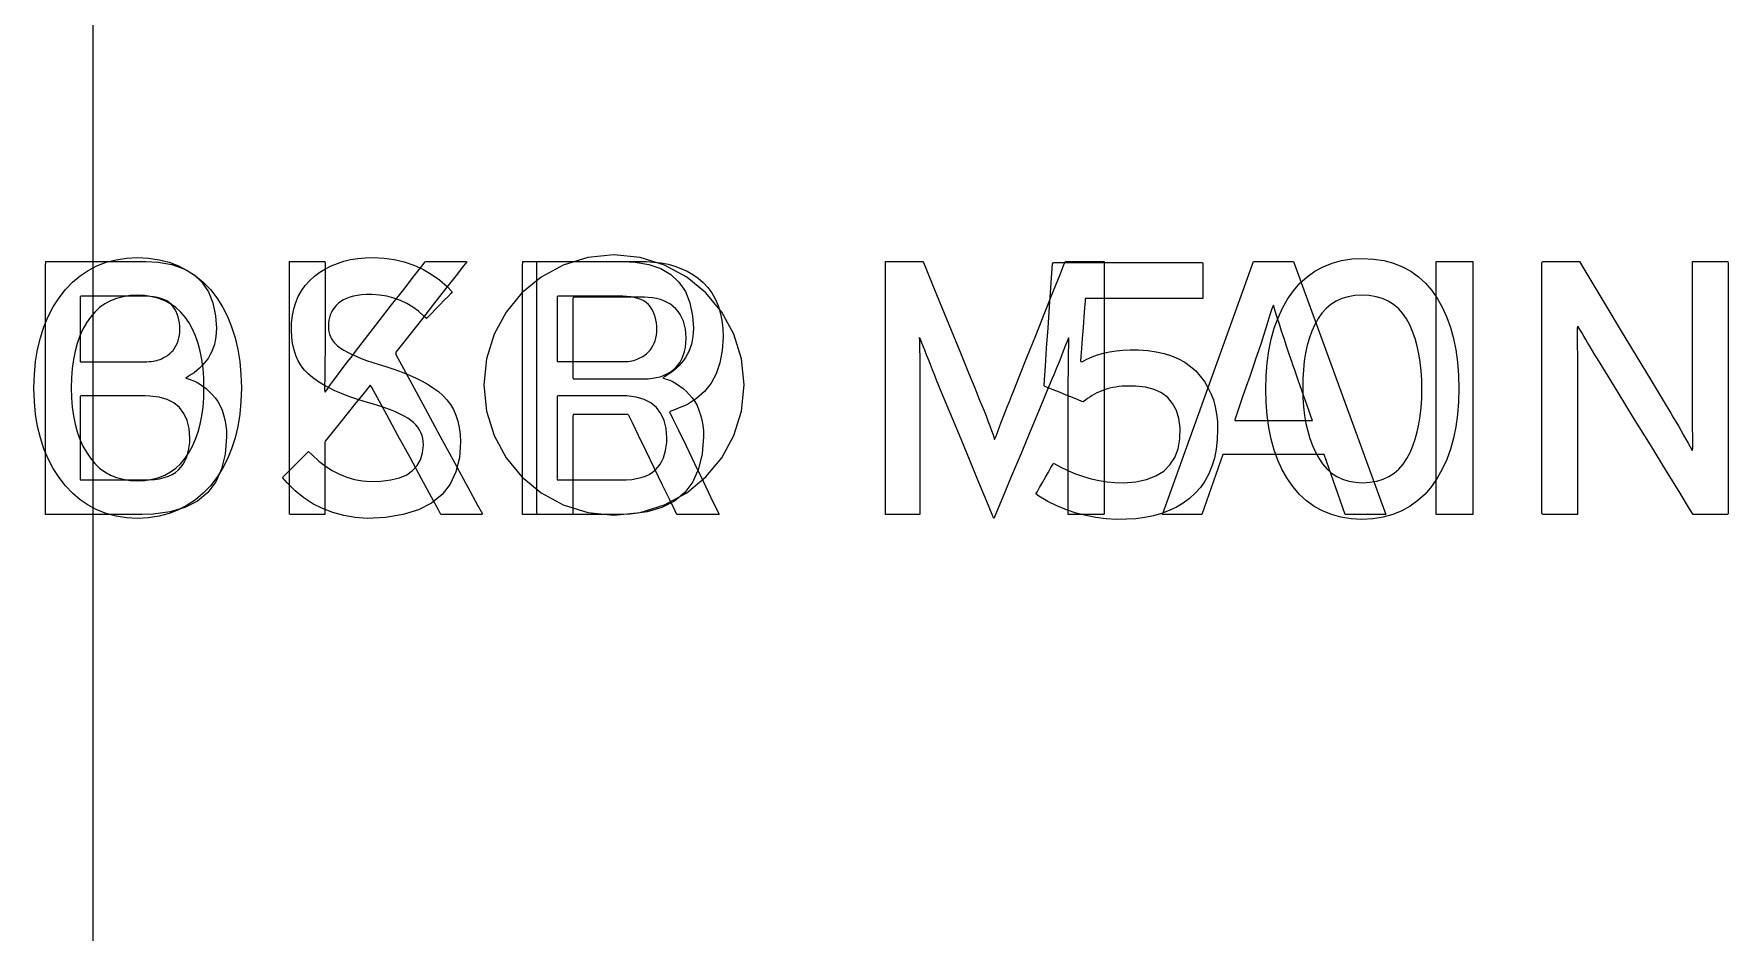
# Model space of a CAD drawing. Extents: x 1 to 47.7, y 0.2 to 35.
# Drawn here: x 22.904 to 23.555, y 9.692 to 10.037 of the extents above; entities that cross this region are included whole.
import ezdxf

# ---------------------------------------------------------------- set-up
doc = ezdxf.new("R2010")
doc.units = 0
doc.header["$MEASUREMENT"] = 0
for name, color, linetype in [('4_1__5U__UP_TO_TWO_IO_BOAR', 7, 'CONTINUOUS'), ('4_2__5U__FRONT_PANEL_W_24_', 7, 'CONTINUOUS'), ('5_1___24__TARGET_LEDS___12', 7, 'CONTINUOUS')]:
    doc.layers.add(name, color=color, linetype=linetype)

msp = doc.modelspace()

# ---------------------------------------------------------------- linework, layer by layer
at = {"layer": '4_1__5U__UP_TO_TWO_IO_BOAR'}
msp.add_lwpolyline([(22.92684, 11.36878), (22.92684, 8.65629)], dxfattribs=at)
for points in [[(23.12712, 9.85205), (23.1372, 9.85307), (23.14659, 9.85599), (23.15509, 9.8606), (23.16249, 9.86671), (23.1686, 9.87411), (23.17321, 9.88261), (23.17613, 9.89199), (23.17714, 9.90207), (23.17613, 9.91214), (23.17321, 9.92153), (23.1686, 9.93002), (23.16249, 9.93742), (23.15509, 9.94353), (23.14659, 9.94813), (23.1372, 9.95105), (23.12712, 9.95206), (23.11705, 9.95105), (23.10767, 9.94813), (23.09918, 9.94353), (23.09178, 9.93742), (23.08568, 9.93002), (23.08108, 9.92153), (23.07817, 9.91214), (23.07716, 9.90207), (23.07817, 9.89199), (23.08108, 9.88261), (23.08568, 9.87411), (23.09178, 9.86671), (23.09918, 9.8606), (23.10767, 9.85599), (23.11705, 9.85307)], [(23.35914, 9.88496), (23.35898, 9.88106), (23.35856, 9.8774), (23.35788, 9.87398), (23.35694, 9.8708), (23.35573, 9.86785), (23.35427, 9.86514), (23.35254, 9.86267), (23.35055, 9.86043), (23.34831, 9.85844), (23.34588, 9.85667), (23.34328, 9.85512), (23.34051, 9.85379), (23.33756, 9.85268), (23.33445, 9.85178), (23.33117, 9.85111), (23.32772, 9.85066), (23.32409, 9.85043), (23.32022, 9.85042), (23.31624, 9.85066), (23.31233, 9.85114), (23.30849, 9.85187), (23.30473, 9.85286), (23.30103, 9.85409), (23.2974, 9.85557), (23.29384, 9.8573), (23.29036, 9.85928), (23.28932, 9.8602), (23.28986, 9.86114), (23.29072, 9.86266), (23.29179, 9.86455), (23.29295, 9.86659), (23.29408, 9.86858), (23.29505, 9.87029), (23.29575, 9.87151), (23.29604, 9.87204), (23.29865, 9.87062), (23.3016, 9.86919), (23.30457, 9.86795), (23.30755, 9.86691), (23.31056, 9.86605), (23.31358, 9.86537), (23.31662, 9.86489), (23.31968, 9.8646), (23.32298, 9.86451), (23.32769, 9.86488), (23.33184, 9.86574), (23.3354, 9.86711), (23.3384, 9.86897), (23.34081, 9.87134), (23.34266, 9.8742), (23.34393, 9.87756), (23.34463, 9.88142), (23.34472, 9.88557), (23.34424, 9.88916), (23.34328, 9.89229), (23.34184, 9.89498), (23.33993, 9.89721), (23.33755, 9.89899), (23.33469, 9.90032), (23.33135, 9.9012), (23.32754, 9.90162), (23.32496, 9.90166), (23.32367, 9.90162), (23.32241, 9.90154), (23.32119, 9.90142), (23.32001, 9.90127), (23.31886, 9.90107), (23.31775, 9.90084), (23.31668, 9.90056), (23.31565, 9.90025), (23.31467, 9.89986), (23.3137, 9.89944), (23.31275, 9.89898), (23.31182, 9.89849), (23.31091, 9.89796), (23.31002, 9.89741), (23.30915, 9.89682), (23.3083, 9.8962), (23.30746, 9.89555), (23.30692, 9.89577), (23.30548, 9.89636), (23.30339, 9.8972), (23.30094, 9.8982), (23.29838, 9.89924), (23.29599, 9.90022), (23.29403, 9.90101), (23.29276, 9.90153), (23.29243, 9.90176), (23.2926, 9.90417), (23.29294, 9.90925), (23.29341, 9.91616), (23.29395, 9.92405), (23.29449, 9.93208), (23.29499, 9.93941), (23.29538, 9.94519), (23.29561, 9.94859), (23.29608, 9.94914), (23.29983, 9.94914), (23.30661, 9.94914), (23.31538, 9.94914), (23.32512, 9.94914), (23.33481, 9.94914), (23.34341, 9.94914), (23.3499, 9.94914), (23.35326, 9.94914), (23.3535, 9.94891), (23.3535, 9.94783), (23.3535, 9.94608), (23.3535, 9.94391), (23.3535, 9.94156), (23.3535, 9.93928), (23.3535, 9.93732), (23.3535, 9.93591), (23.3535, 9.93531), (23.3522, 9.9353), (23.34812, 9.9353), (23.34203, 9.9353), (23.33473, 9.9353), (23.32703, 9.9353), (23.31974, 9.9353), (23.31364, 9.9353), (23.30956, 9.9353), (23.30826, 9.93529), (23.30818, 9.93422), (23.30799, 9.93171), (23.30773, 9.9282), (23.30743, 9.92413), (23.30711, 9.91994), (23.30682, 9.91607), (23.30659, 9.91295), (23.30645, 9.91102), (23.30701, 9.91098), (23.30889, 9.91199), (23.31088, 9.91288), (23.313, 9.91364), (23.31525, 9.91428), (23.31762, 9.9148), (23.32011, 9.91519), (23.32273, 9.91546), (23.32547, 9.91561), (23.32877, 9.91558), (23.33226, 9.91532), (23.33553, 9.91485), (23.33859, 9.91415), (23.34144, 9.91324), (23.34408, 9.91212), (23.3465, 9.91078), (23.34871, 9.90922), (23.35071, 9.90745), (23.35248, 9.90548), (23.35404, 9.90338), (23.3554, 9.90115), (23.35654, 9.89879), (23.35748, 9.89629), (23.35821, 9.89366), (23.35873, 9.89089), (23.35904, 9.88799)], [(23.45185, 9.90072), (23.45172, 9.89557), (23.45133, 9.89066), (23.45068, 9.88599), (23.44977, 9.88156), (23.4486, 9.87737), (23.44717, 9.87341), (23.44548, 9.8697), (23.44353, 9.86622), (23.44131, 9.86299), (23.43884, 9.86011), (23.43612, 9.8576), (23.43315, 9.85547), (23.42993, 9.85371), (23.42647, 9.85232), (23.42276, 9.8513), (23.4188, 9.85066), (23.4146, 9.8504), (23.41044, 9.85066), (23.40652, 9.8513), (23.40284, 9.8523), (23.39941, 9.85368), (23.39623, 9.85542), (23.39329, 9.85753), (23.39059, 9.86002), (23.38813, 9.86287), (23.38592, 9.86605), (23.38398, 9.86948), (23.38229, 9.87315), (23.38086, 9.87707), (23.37968, 9.88125), (23.37877, 9.88567), (23.37812, 9.89035), (23.37773, 9.89527), (23.3776, 9.90044), (23.37774, 9.90561), (23.37813, 9.91053), (23.37879, 9.91521), (23.37971, 9.91965), (23.3809, 9.92385), (23.38235, 9.92781), (23.38407, 9.93153), (23.38604, 9.93501), (23.38828, 9.93825), (23.39076, 9.94114), (23.39348, 9.94364), (23.39645, 9.94577), (23.39965, 9.94752), (23.40309, 9.94888), (23.40677, 9.94987), (23.41069, 9.95047), (23.41486, 9.9507), (23.41906, 9.95045), (23.42301, 9.94983), (23.42672, 9.94884), (23.43017, 9.94749), (23.43337, 9.94576), (23.43631, 9.94366), (23.43901, 9.94119), (23.44146, 9.93835), (23.44364, 9.93517), (23.44557, 9.93173), (23.44724, 9.92804), (23.44865, 9.92411), (23.4498, 9.91992), (23.4507, 9.9155), (23.45134, 9.91082), (23.45172, 9.90589)], [(23.43762, 9.90044), (23.43755, 9.90406), (23.43733, 9.90753), (23.43697, 9.91084), (23.43646, 9.914), (23.4358, 9.91701), (23.435, 9.91987), (23.43405, 9.92257), (23.43296, 9.92512), (23.4317, 9.92749), (23.43024, 9.9296), (23.42858, 9.93143), (23.42673, 9.93298), (23.42469, 9.93426), (23.42246, 9.93526), (23.42003, 9.93598), (23.41741, 9.93642), (23.4146, 9.93659), (23.41183, 9.93643), (23.40925, 9.93599), (23.40686, 9.93527), (23.40466, 9.93429), (23.40264, 9.93303), (23.40082, 9.9315), (23.39919, 9.92969), (23.39775, 9.92761), (23.39648, 9.92528), (23.39536, 9.92279), (23.3944, 9.92012), (23.39359, 9.9173), (23.39293, 9.91431), (23.39243, 9.91115), (23.39208, 9.90784), (23.39188, 9.90436), (23.39183, 9.90072), (23.39191, 9.89712), (23.39214, 9.89367), (23.39252, 9.89039), (23.39306, 9.88726), (23.39375, 9.88428), (23.39459, 9.88146), (23.39558, 9.8788), (23.39673, 9.87629), (23.39802, 9.8739), (23.39947, 9.87172), (23.40111, 9.86983), (23.40294, 9.86823), (23.40495, 9.86691), (23.40715, 9.86588), (23.40953, 9.86513), (23.4121, 9.86467), (23.41486, 9.8645), (23.41767, 9.86467), (23.42028, 9.86512), (23.4227, 9.86586), (23.42492, 9.86688), (23.42695, 9.86818), (23.42878, 9.86976), (23.43041, 9.87163), (23.43184, 9.87378), (23.43307, 9.87614), (23.43414, 9.87862), (23.43507, 9.88125), (23.43585, 9.88405), (23.43649, 9.88701), (23.43698, 9.89013), (23.43734, 9.89341), (23.43755, 9.89685)]]:
    msp.add_lwpolyline(points, close=True, dxfattribs=at)
at = {"layer": '4_2__5U__FRONT_PANEL_W_24_'}
for points in [[(22.97829, 9.88209), (22.97776, 9.87553), (22.97638, 9.86979), (22.97414, 9.86485), (22.97105, 9.86074), (22.96709, 9.85743), (22.96228, 9.85494), (22.95661, 9.85327), (22.95008, 9.85241), (22.94579, 9.85228), (22.94324, 9.85228), (22.93867, 9.85228), (22.93278, 9.85228), (22.92629, 9.85228), (22.91993, 9.85228), (22.9144, 9.85228), (22.91042, 9.85228), (22.90871, 9.85228), (22.90869, 9.85521), (22.90869, 9.8644), (22.90869, 9.87804), (22.90869, 9.89426), (22.90869, 9.91121), (22.90869, 9.92702), (22.90869, 9.93984), (22.90869, 9.94778), (22.90886, 9.94946), (22.91122, 9.94946), (22.91575, 9.94946), (22.92173, 9.94946), (22.92841, 9.94946), (22.93505, 9.94946), (22.9409, 9.94946), (22.94523, 9.94946), (22.9473, 9.94946), (22.95196, 9.94923), (22.95722, 9.94833), (22.96178, 9.94674), (22.96565, 9.94447), (22.9688, 9.94152), (22.97126, 9.93789), (22.97301, 9.93358), (22.97406, 9.92858), (22.97439, 9.92385), (22.97432, 9.9222), (22.97417, 9.92061), (22.97392, 9.9191), (22.97358, 9.91765), (22.97315, 9.91627), (22.97262, 9.91495), (22.97201, 9.91371), (22.9713, 9.91253), (22.97053, 9.91142), (22.96969, 9.91038), (22.9688, 9.90939), (22.96786, 9.90846), (22.96685, 9.90759), (22.96579, 9.90677), (22.96467, 9.90602), (22.96349, 9.90532), (22.96255, 9.90471), (22.96393, 9.90432), (22.96528, 9.90382), (22.9666, 9.90321), (22.96789, 9.90248), (22.96916, 9.90163), (22.97039, 9.90067), (22.9716, 9.89959), (22.97278, 9.89839), (22.9739, 9.89709), (22.9749, 9.89565), (22.97577, 9.8941), (22.97651, 9.89241), (22.97713, 9.8906), (22.97761, 9.88866), (22.97796, 9.8866), (22.97819, 9.88441)], [(23.06064, 9.85228), (23.05965, 9.8541), (23.05701, 9.85895), (23.05322, 9.86593), (23.04876, 9.87413), (23.04412, 9.88266), (23.03981, 9.89061), (23.03629, 9.89707), (23.03408, 9.90115), (23.03351, 9.90203), (23.03253, 9.90082), (23.03059, 9.89839), (23.02798, 9.89515), (23.02504, 9.89149), (23.02207, 9.8878), (23.0194, 9.88447), (23.01734, 9.88191), (23.01621, 9.8805), (23.01609, 9.88), (23.01609, 9.87794), (23.01609, 9.87446), (23.01609, 9.87007), (23.01609, 9.86528), (23.01609, 9.8606), (23.01609, 9.85654), (23.01609, 9.8536), (23.01609, 9.8523), (23.01572, 9.85228), (23.01449, 9.85228), (23.01264, 9.85228), (23.01042, 9.85228), (23.00808, 9.85228), (23.00586, 9.85228), (23.00401, 9.85228), (23.00279, 9.85228), (23.00241, 9.85236), (23.00241, 9.85686), (23.00241, 9.86702), (23.00241, 9.88109), (23.00241, 9.89729), (23.00241, 9.91387), (23.00241, 9.92907), (23.00241, 9.94112), (23.00241, 9.94826), (23.00251, 9.94946), (23.0034, 9.94946), (23.00501, 9.94946), (23.0071, 9.94946), (23.00943, 9.94946), (23.01173, 9.94946), (23.01377, 9.94946), (23.01529, 9.94946), (23.01606, 9.94946), (23.0161, 9.94883), (23.0161, 9.9461), (23.0161, 9.94178), (23.0161, 9.93646), (23.0161, 9.93076), (23.0161, 9.92527), (23.0161, 9.9206), (23.0161, 9.91735), (23.0161, 9.91614), (23.0161, 9.91408), (23.01609, 9.91204), (23.01607, 9.91002), (23.01604, 9.90803), (23.01601, 9.90605), (23.01597, 9.9041), (23.01593, 9.90216), (23.01587, 9.90025), (23.01612, 9.8993), (23.01716, 9.90075), (23.01826, 9.90227), (23.01941, 9.90384), (23.02063, 9.90548), (23.02191, 9.90718), (23.02324, 9.90895), (23.02464, 9.91077), (23.02609, 9.91266), (23.02708, 9.91394), (23.02912, 9.91658), (23.03258, 9.92104), (23.03694, 9.92667), (23.04169, 9.9328), (23.04634, 9.9388), (23.05037, 9.94401), (23.05328, 9.94777), (23.05457, 9.94943), (23.05503, 9.94946), (23.05647, 9.94946), (23.05863, 9.94946), (23.06123, 9.94946), (23.06398, 9.94946), (23.06658, 9.94946), (23.06875, 9.94946), (23.07019, 9.94946), (23.0706, 9.94943), (23.06933, 9.9478), (23.06644, 9.94411), (23.06245, 9.93901), (23.05784, 9.93313), (23.05314, 9.92711), (23.04882, 9.9216), (23.0454, 9.91722), (23.04337, 9.91463), (23.04327, 9.91376), (23.04545, 9.90975), (23.04941, 9.90245), (23.05456, 9.89299), (23.06027, 9.88248), (23.06593, 9.87205), (23.07094, 9.86283), (23.07469, 9.85593), (23.07657, 9.85248), (23.07637, 9.85228), (23.07506, 9.85228), (23.07297, 9.85228), (23.07042, 9.85228), (23.06767, 9.85228), (23.06503, 9.85228), (23.06278, 9.85228), (23.06122, 9.85228)], [(23.16909, 9.92041), (23.16874, 9.91525), (23.16784, 9.91058), (23.16641, 9.9064), (23.16445, 9.90271), (23.16195, 9.89951), (23.15892, 9.8968), (23.15535, 9.89458), (23.15125, 9.89285), (23.14846, 9.8918), (23.14965, 9.88935), (23.15189, 9.88471), (23.15484, 9.87862), (23.15813, 9.87183), (23.1614, 9.86507), (23.1643, 9.85909), (23.16646, 9.85462), (23.16753, 9.8524), (23.16726, 9.85228), (23.1659, 9.85228), (23.16374, 9.85228), (23.16111, 9.85228), (23.15829, 9.85228), (23.1556, 9.85228), (23.15334, 9.85228), (23.15181, 9.85228), (23.1513, 9.85229), (23.15049, 9.85397), (23.14856, 9.85795), (23.14585, 9.86353), (23.14272, 9.86999), (23.13951, 9.87661), (23.13656, 9.88268), (23.13423, 9.88748), (23.13287, 9.89029), (23.13249, 9.89073), (23.13105, 9.89073), (23.12848, 9.89073), (23.12517, 9.89073), (23.12152, 9.89073), (23.11792, 9.89073), (23.11477, 9.89073), (23.11247, 9.89073), (23.11141, 9.89073), (23.11138, 9.88976), (23.11138, 9.88634), (23.11138, 9.88112), (23.11138, 9.87483), (23.11138, 9.86818), (23.11138, 9.86189), (23.11138, 9.85668), (23.11138, 9.85325), (23.11136, 9.85228), (23.11068, 9.85228), (23.10918, 9.85228), (23.10714, 9.85228), (23.1048, 9.85228), (23.10243, 9.85228), (23.10028, 9.85228), (23.09861, 9.85228), (23.09767, 9.85228), (23.09756, 9.8534), (23.09756, 9.8605), (23.09756, 9.87263), (23.09756, 9.88797), (23.09756, 9.9047), (23.09756, 9.92103), (23.09756, 9.93513), (23.09756, 9.9452), (23.09756, 9.94943), (23.09884, 9.94946), (23.10272, 9.94946), (23.10846, 9.94946), (23.11528, 9.94946), (23.12241, 9.94946), (23.12909, 9.94946), (23.13455, 9.94946), (23.13801, 9.94946), (23.13965, 9.94946), (23.14252, 9.94931), (23.14529, 9.94898), (23.14794, 9.94847), (23.15047, 9.94777), (23.1529, 9.94688), (23.15521, 9.94581), (23.15742, 9.94455), (23.15951, 9.9431), (23.16148, 9.94145), (23.16324, 9.93957), (23.16476, 9.93748), (23.16606, 9.93517), (23.16713, 9.93264), (23.16797, 9.92991), (23.16857, 9.92696), (23.16895, 9.92379)], [(23.30175, 9.85224), (23.30175, 9.85409), (23.30175, 9.85903), (23.30175, 9.86615), (23.30175, 9.87454), (23.30175, 9.88329), (23.30175, 9.89147), (23.30175, 9.89819), (23.30175, 9.90252), (23.30175, 9.9042), (23.30176, 9.90658), (23.30177, 9.90884), (23.30179, 9.91098), (23.30181, 9.91301), (23.30185, 9.91492), (23.30189, 9.91671), (23.30193, 9.91839), (23.30199, 9.91995), (23.3018, 9.92019), (23.30128, 9.91882), (23.30071, 9.91734), (23.30009, 9.91575), (23.29942, 9.91406), (23.2987, 9.91225), (23.29794, 9.91033), (23.29713, 9.90831), (23.29627, 9.90617), (23.2956, 9.90454), (23.29381, 9.90027), (23.29092, 9.89336), (23.28733, 9.88477), (23.28345, 9.87549), (23.27968, 9.86647), (23.27643, 9.85869), (23.27411, 9.85313), (23.27311, 9.85075), (23.27245, 9.85229), (23.27041, 9.85723), (23.26737, 9.8646), (23.26372, 9.87342), (23.25987, 9.88273), (23.25623, 9.89156), (23.25318, 9.89893), (23.25114, 9.90387), (23.2504, 9.90568), (23.24954, 9.90784), (23.24873, 9.90989), (23.24796, 9.91183), (23.24724, 9.91366), (23.24656, 9.91539), (23.24592, 9.917), (23.24533, 9.9185), (23.24478, 9.91989), (23.24446, 9.92028), (23.24452, 9.91874), (23.24457, 9.91709), (23.24461, 9.91533), (23.24464, 9.91344), (23.24467, 9.91144), (23.24469, 9.90933), (23.2447, 9.90709), (23.24471, 9.90474), (23.24471, 9.90307), (23.24471, 9.89939), (23.24471, 9.89312), (23.24471, 9.88518), (23.24471, 9.87649), (23.24471, 9.86794), (23.24471, 9.86046), (23.24471, 9.85495), (23.24471, 9.85234), (23.24442, 9.85224), (23.2433, 9.85224), (23.24156, 9.85224), (23.23945, 9.85224), (23.23719, 9.85224), (23.23502, 9.85224), (23.23319, 9.85224), (23.23191, 9.85224), (23.23143, 9.85224), (23.23143, 9.85574), (23.23143, 9.86508), (23.23143, 9.87855), (23.23143, 9.89441), (23.23143, 9.91094), (23.23143, 9.92642), (23.23143, 9.93911), (23.23143, 9.94731), (23.23146, 9.94946), (23.2322, 9.94946), (23.23376, 9.94946), (23.23588, 9.94946), (23.2383, 9.94946), (23.24077, 9.94946), (23.24302, 9.94946), (23.24479, 9.94946), (23.24584, 9.94946), (23.24616, 9.94908), (23.24753, 9.94572), (23.25, 9.93965), (23.25319, 9.9318), (23.25674, 9.92308), (23.26027, 9.91441), (23.2634, 9.90671), (23.26577, 9.9009), (23.26699, 9.8979), (23.26767, 9.89625), (23.26854, 9.89415), (23.26936, 9.89212), (23.27014, 9.89014), (23.27088, 9.88823), (23.27159, 9.88637), (23.27225, 9.88458), (23.27286, 9.88284), (23.27344, 9.88116), (23.27401, 9.88244), (23.27462, 9.88414), (23.27527, 9.88591), (23.27596, 9.88774), (23.27668, 9.88964), (23.27745, 9.89161), (23.27825, 9.89365), (23.27909, 9.89575), (23.27988, 9.8977), (23.28078, 9.89996), (23.28289, 9.90522), (23.28582, 9.91258), (23.28923, 9.92112), (23.29274, 9.9299), (23.29599, 9.93803), (23.2986, 9.94457), (23.30021, 9.94861), (23.30061, 9.94946), (23.30149, 9.94946), (23.30317, 9.94946), (23.30541, 9.94946), (23.30792, 9.94946), (23.31045, 9.94946), (23.31273, 9.94946), (23.31449, 9.94946), (23.31547, 9.94946), (23.31558, 9.94834), (23.31558, 9.94139), (23.31558, 9.92954), (23.31558, 9.91453), (23.31558, 9.89808), (23.31558, 9.88193), (23.31558, 9.86778), (23.31558, 9.85737), (23.31558, 9.85242), (23.31527, 9.85224), (23.31411, 9.85224), (23.3123, 9.85224), (23.3101, 9.85224), (23.30775, 9.85224), (23.30549, 9.85224), (23.30358, 9.85224), (23.30225, 9.85224)], [(23.54189, 9.85228), (23.54052, 9.85451), (23.53687, 9.86044), (23.53161, 9.86898), (23.52543, 9.87902), (23.51901, 9.88945), (23.51302, 9.89918), (23.50815, 9.90709), (23.50508, 9.91207), (23.5041, 9.91368), (23.50319, 9.9152), (23.5023, 9.91668), (23.50145, 9.91812), (23.50063, 9.91951), (23.49983, 9.92086), (23.49906, 9.92217), (23.49833, 9.92344), (23.49762, 9.92466), (23.49733, 9.92387), (23.49733, 9.92153), (23.49734, 9.91912), (23.49735, 9.91664), (23.49737, 9.91408), (23.49738, 9.91144), (23.49741, 9.90872), (23.49743, 9.90594), (23.49746, 9.90307), (23.49746, 9.90129), (23.49746, 9.89677), (23.49746, 9.88996), (23.49746, 9.88178), (23.49746, 9.87315), (23.49746, 9.86498), (23.49746, 9.85817), (23.49746, 9.85365), (23.49745, 9.85228), (23.49682, 9.85228), (23.49539, 9.85228), (23.49341, 9.85228), (23.49113, 9.85228), (23.48879, 9.85228), (23.48665, 9.85228), (23.48495, 9.85228), (23.48395, 9.85228), (23.48378, 9.85296), (23.48378, 9.85926), (23.48378, 9.87072), (23.48378, 9.88557), (23.48378, 9.90207), (23.48378, 9.91843), (23.48378, 9.93291), (23.48378, 9.94374), (23.48378, 9.94916), (23.48405, 9.94946), (23.48523, 9.94946), (23.48709, 9.94946), (23.48939, 9.94946), (23.49185, 9.94946), (23.49422, 9.94946), (23.49623, 9.94946), (23.49763, 9.94946), (23.49816, 9.94946), (23.49946, 9.9473), (23.50295, 9.94152), (23.50796, 9.93321), (23.51385, 9.92344), (23.51998, 9.91329), (23.52569, 9.90383), (23.53033, 9.89613), (23.53326, 9.89128), (23.53425, 9.88962), (23.5353, 9.88782), (23.53631, 9.88608), (23.53728, 9.8844), (23.5382, 9.88278), (23.53908, 9.88122), (23.53991, 9.87973), (23.5407, 9.8783), (23.54145, 9.87694), (23.54174, 9.87772), (23.54172, 9.88012), (23.54169, 9.8826), (23.54167, 9.88514), (23.54166, 9.88776), (23.54164, 9.89044), (23.54163, 9.89319), (23.54163, 9.896), (23.54163, 9.89889), (23.54163, 9.90067), (23.54163, 9.90517), (23.54163, 9.91195), (23.54163, 9.92009), (23.54163, 9.92868), (23.54163, 9.93682), (23.54163, 9.9436), (23.54163, 9.9481), (23.54164, 9.94946), (23.54227, 9.94946), (23.5437, 9.94946), (23.54568, 9.94946), (23.54796, 9.94946), (23.5503, 9.94946), (23.55244, 9.94946), (23.55414, 9.94946), (23.55514, 9.94946), (23.55531, 9.94878), (23.55531, 9.94248), (23.55531, 9.93103), (23.55531, 9.91617), (23.55531, 9.89968), (23.55531, 9.88331), (23.55531, 9.86883), (23.55531, 9.858), (23.55531, 9.85259), (23.55506, 9.85228), (23.55396, 9.85228), (23.55222, 9.85228), (23.55008, 9.85228), (23.54778, 9.85228), (23.54557, 9.85228), (23.54369, 9.85228), (23.54238, 9.85228)], [(22.9603, 9.92342), (22.96026, 9.92469), (22.96014, 9.9259), (22.95995, 9.92707), (22.95967, 9.92819), (22.95932, 9.92925), (22.95889, 9.93026), (22.95839, 9.93123), (22.9578, 9.93214), (22.95709, 9.93297), (22.95623, 9.93369), (22.95526, 9.93433), (22.95418, 9.93486), (22.95301, 9.93531), (22.95172, 9.93567), (22.95033, 9.93593), (22.94884, 9.9361), (22.94724, 9.93617), (22.94627, 9.93617), (22.9437, 9.93617), (22.94002, 9.93617), (22.93572, 9.93617), (22.93129, 9.93617), (22.92724, 9.93617), (22.92405, 9.93617), (22.92222, 9.93617), (22.92197, 9.93592), (22.92197, 9.9341), (22.92197, 9.93092), (22.92197, 9.92689), (22.92197, 9.92248), (22.92197, 9.9182), (22.92197, 9.91453), (22.92197, 9.91197), (22.92197, 9.91101), (22.92294, 9.91101), (22.92551, 9.91101), (22.92919, 9.91101), (22.93349, 9.91101), (22.93791, 9.91101), (22.94197, 9.91101), (22.94516, 9.91101), (22.94699, 9.91101), (22.94766, 9.91101), (22.94848, 9.91105), (22.94926, 9.91111), (22.95001, 9.9112), (22.95073, 9.91133), (22.95142, 9.91149), (22.95207, 9.91168), (22.95269, 9.91191), (22.95327, 9.91216), (22.95384, 9.91243), (22.95437, 9.91271), (22.95489, 9.913), (22.95539, 9.91332), (22.95586, 9.91365), (22.95631, 9.91399), (22.95674, 9.91436), (22.95715, 9.91475), (22.95768, 9.91536), (22.9583, 9.91621), (22.95883, 9.91711), (22.95928, 9.91806), (22.95965, 9.91904), (22.95993, 9.92007), (22.96014, 9.92114), (22.96026, 9.92226)], [(23.15487, 9.92), (23.15478, 9.9218), (23.15457, 9.92349), (23.15426, 9.92507), (23.15382, 9.92653), (23.15328, 9.92789), (23.15262, 9.92913), (23.15184, 9.93027), (23.15095, 9.93129), (23.14994, 9.93223), (23.14883, 9.93307), (23.14763, 9.9338), (23.14635, 9.93441), (23.14497, 9.93491), (23.14351, 9.9353), (23.14196, 9.93557), (23.14032, 9.93572), (23.13882, 9.93576), (23.13746, 9.93576), (23.13442, 9.93576), (23.13023, 9.93576), (23.12546, 9.93576), (23.12065, 9.93576), (23.11635, 9.93576), (23.1131, 9.93576), (23.11147, 9.93576), (23.11138, 9.93513), (23.11138, 9.9324), (23.11138, 9.92811), (23.11138, 9.92287), (23.11138, 9.91732), (23.11138, 9.91209), (23.11138, 9.90779), (23.11138, 9.90507), (23.11147, 9.90443), (23.1131, 9.90443), (23.11635, 9.90443), (23.12065, 9.90443), (23.12546, 9.90443), (23.13023, 9.90443), (23.13442, 9.90443), (23.13746, 9.90443), (23.13882, 9.90443), (23.14029, 9.90447), (23.14191, 9.90462), (23.14343, 9.90488), (23.14488, 9.90524), (23.14624, 9.90572), (23.14751, 9.9063), (23.1487, 9.90699), (23.14981, 9.90779), (23.15083, 9.9087), (23.15175, 9.90971), (23.15255, 9.91083), (23.15323, 9.91207), (23.15379, 9.91343), (23.15424, 9.9149), (23.15457, 9.91649), (23.15478, 9.91819)], [(23.38774, 9.91074), (23.38666, 9.91393), (23.38563, 9.917), (23.38465, 9.91994), (23.38373, 9.92274), (23.38286, 9.92542), (23.38204, 9.92797), (23.38127, 9.93039), (23.38056, 9.93268), (23.37991, 9.93134), (23.37921, 9.92899), (23.37846, 9.9265), (23.37764, 9.92386), (23.37676, 9.92109), (23.37582, 9.91818), (23.37481, 9.91512), (23.37374, 9.91192), (23.37318, 9.91026), (23.37253, 9.90839), (23.37146, 9.90531), (23.37014, 9.90151), (23.36873, 9.89746), (23.36741, 9.89365), (23.36633, 9.89057), (23.36568, 9.8887), (23.36577, 9.88836), (23.36789, 9.88836), (23.37177, 9.88836), (23.37675, 9.88836), (23.3822, 9.88836), (23.38744, 9.88836), (23.39184, 9.88836), (23.39474, 9.88836), (23.39553, 9.8884), (23.39509, 9.88966), (23.39416, 9.89233), (23.39291, 9.89592), (23.3915, 9.89996), (23.39011, 9.90394), (23.38891, 9.90739), (23.38806, 9.90982)], [(22.96417, 9.88167), (22.96387, 9.88527), (22.96311, 9.88841), (22.96188, 9.8911), (22.96019, 9.89335), (22.95804, 9.89514), (22.95542, 9.89648), (22.95233, 9.89737), (22.94878, 9.89781), (22.94703, 9.89785), (22.94484, 9.89785), (22.94133, 9.89785), (22.93702, 9.89785), (22.93245, 9.89785), (22.92814, 9.89785), (22.92462, 9.89785), (22.92243, 9.89785), (22.92197, 9.8977), (22.92197, 9.89564), (22.92197, 9.89168), (22.92197, 9.88649), (22.92197, 9.88075), (22.92197, 9.87511), (22.92197, 9.87026), (22.92197, 9.86686), (22.92197, 9.86557), (22.92297, 9.86557), (22.92562, 9.86557), (22.9294, 9.86557), (22.93378, 9.86557), (22.93826, 9.86557), (22.9423, 9.86557), (22.94538, 9.86557), (22.94699, 9.86557), (22.94857, 9.8656), (22.95064, 9.86575), (22.95255, 9.86604), (22.95431, 9.86645), (22.95591, 9.86699), (22.95735, 9.86767), (22.95864, 9.86848), (22.95976, 9.86942), (22.96072, 9.87047), (22.96153, 9.87158), (22.96223, 9.87278), (22.96282, 9.87406), (22.9633, 9.87542), (22.96368, 9.87686), (22.96395, 9.87838), (22.96411, 9.87999)]]:
    msp.add_lwpolyline(points, close=True, dxfattribs=at)
for points in [[(23.40816, 9.85228), (23.40002, 9.87534), (23.36109, 9.87534), (23.35302, 9.85228), (23.3379, 9.85228), (23.37289, 9.94946), (23.38835, 9.94946), (23.42375, 9.85228), (23.40816, 9.85228)], [(23.44316, 9.85228), (23.44316, 9.94946), (23.45725, 9.94946), (23.45725, 9.85228), (23.44316, 9.85228)]]:
    msp.add_lwpolyline(points, dxfattribs=at)
at = {"layer": '5_1___24__TARGET_LEDS___12'}
for points in [[(22.98395, 9.90093), (22.98378, 9.89576), (22.98332, 9.89083), (22.98257, 9.88616), (22.98153, 9.88174), (22.98021, 9.87756), (22.9786, 9.87364), (22.9767, 9.86996), (22.97451, 9.86654), (22.97203, 9.86334), (22.96929, 9.86046), (22.96633, 9.85795), (22.96316, 9.85582), (22.95977, 9.85406), (22.95616, 9.85267), (22.95233, 9.85166), (22.94828, 9.85102), (22.94402, 9.85075), (22.93979, 9.85102), (22.93578, 9.85166), (22.93199, 9.85267), (22.92842, 9.85406), (22.92508, 9.85582), (22.92195, 9.85795), (22.91905, 9.86046), (22.91638, 9.86334), (22.91389, 9.86654), (22.91165, 9.86996), (22.9097, 9.87364), (22.90805, 9.87756), (22.9067, 9.88174), (22.90563, 9.88616), (22.90487, 9.89083), (22.90439, 9.89576), (22.90422, 9.90093), (22.90439, 9.90611), (22.90487, 9.91104), (22.90563, 9.91573), (22.9067, 9.92017), (22.90805, 9.92437), (22.9097, 9.92833), (22.91165, 9.93204), (22.91389, 9.93551), (22.91638, 9.9387), (22.91905, 9.94154), (22.92195, 9.94401), (22.92508, 9.94611), (22.92842, 9.94784), (22.93199, 9.9492), (22.93578, 9.95018), (22.93979, 9.9508), (22.94402, 9.95105), (22.94828, 9.9508), (22.95233, 9.95018), (22.95616, 9.9492), (22.95977, 9.94784), (22.96316, 9.94611), (22.96633, 9.94401), (22.96929, 9.94154), (22.97203, 9.9387), (22.97451, 9.93551), (22.9767, 9.93204), (22.9786, 9.92833), (22.98021, 9.92437), (22.98153, 9.92017), (22.98257, 9.91573), (22.98332, 9.91104), (22.98378, 9.90611)], [(23.06812, 9.88021), (23.06772, 9.87408), (23.06641, 9.86866), (23.06419, 9.86395), (23.06106, 9.85996), (23.05702, 9.85669), (23.05206, 9.85413), (23.04619, 9.85228), (23.0394, 9.85114), (23.03234, 9.85078), (23.02771, 9.85114), (23.0233, 9.85189), (23.01911, 9.85302), (23.01515, 9.85454), (23.01141, 9.85643), (23.0079, 9.8587), (23.0046, 9.86135), (23.00154, 9.86439), (22.9998, 9.86651), (23.00042, 9.86712), (23.00157, 9.86827), (23.00308, 9.86977), (23.00477, 9.87145), (23.00646, 9.87314), (23.00798, 9.87466), (23.00916, 9.87582), (23.0098, 9.87646), (23.01123, 9.8751), (23.01369, 9.87282), (23.01625, 9.87083), (23.0189, 9.86913), (23.02165, 9.86772), (23.0245, 9.86661), (23.02744, 9.86578), (23.03048, 9.86525), (23.03362, 9.86501), (23.03761, 9.8651), (23.0414, 9.86556), (23.04469, 9.86638), (23.04748, 9.86757), (23.04977, 9.86913), (23.05155, 9.87105), (23.05283, 9.87334), (23.05361, 9.87599), (23.05389, 9.87901), (23.05383, 9.88035), (23.05366, 9.88154), (23.05337, 9.88268), (23.05296, 9.88377), (23.05243, 9.8848), (23.05179, 9.88579), (23.05102, 9.88673), (23.05014, 9.88761), (23.04913, 9.88845), (23.04791, 9.88928), (23.04651, 9.89009), (23.04493, 9.8909), (23.04317, 9.8917), (23.04124, 9.89249), (23.03912, 9.89328), (23.03682, 9.89405), (23.03435, 9.89481), (23.03149, 9.89563), (23.02829, 9.89662), (23.02529, 9.89765), (23.02248, 9.89874), (23.01986, 9.89987), (23.01744, 9.90106), (23.01521, 9.90229), (23.01317, 9.90358), (23.01133, 9.90492), (23.00967, 9.90629), (23.00819, 9.90779), (23.00691, 9.90947), (23.00581, 9.91132), (23.0049, 9.91334), (23.00418, 9.91553), (23.00366, 9.9179), (23.00332, 9.92044), (23.00317, 9.92316), (23.00324, 9.926), (23.00355, 9.92872), (23.00408, 9.93131), (23.00485, 9.93375), (23.00584, 9.93605), (23.00706, 9.93821), (23.00851, 9.94023), (23.01019, 9.94211), (23.0121, 9.94384), (23.01411, 9.94535), (23.01623, 9.94667), (23.01848, 9.94782), (23.02085, 9.9488), (23.02334, 9.9496), (23.02595, 9.95022), (23.02868, 9.95067), (23.03154, 9.95095), (23.03463, 9.95105), (23.03877, 9.95081), (23.04273, 9.95025), (23.04653, 9.94936), (23.05017, 9.94813), (23.05363, 9.94657), (23.05693, 9.94467), (23.06006, 9.94245), (23.06302, 9.93989), (23.06501, 9.93782), (23.06446, 9.93726), (23.06337, 9.93612), (23.0619, 9.93461), (23.06024, 9.93289), (23.05856, 9.93115), (23.05704, 9.92957), (23.05584, 9.92833), (23.05515, 9.92761), (23.05412, 9.92848), (23.05206, 9.93036), (23.04988, 9.932), (23.04758, 9.9334), (23.04514, 9.93456), (23.04258, 9.93548), (23.03988, 9.93616), (23.03706, 9.9366), (23.03411, 9.93679), (23.03188, 9.93677), (23.03015, 9.93665), (23.02853, 9.93644), (23.02703, 9.93615), (23.02565, 9.93578), (23.02438, 9.93532), (23.02322, 9.93478), (23.02218, 9.93416), (23.02125, 9.93346), (23.02044, 9.93266), (23.01972, 9.93181), (23.0191, 9.93092), (23.01857, 9.92999), (23.01814, 9.92901), (23.01781, 9.92799), (23.01757, 9.92692), (23.01743, 9.92582), (23.01739, 9.9247), (23.0174, 9.92413), (23.01744, 9.92359), (23.0175, 9.92306), (23.01758, 9.92255), (23.01769, 9.92206), (23.01782, 9.92159), (23.01798, 9.92113), (23.01816, 9.92069), (23.01836, 9.92026), (23.0186, 9.9198), (23.01887, 9.91935), (23.01919, 9.9189), (23.01954, 9.91846), (23.01994, 9.91802), (23.02037, 9.91759), (23.02084, 9.91716), (23.02135, 9.91673), (23.02211, 9.91617), (23.0233, 9.91541), (23.02468, 9.91464), (23.02625, 9.91386), (23.02801, 9.91308), (23.02996, 9.91229), (23.0321, 9.91149), (23.03443, 9.91068), (23.03695, 9.90987), (23.03991, 9.90898), (23.04294, 9.90799), (23.04581, 9.90695), (23.04852, 9.90585), (23.05107, 9.90469), (23.05346, 9.90348), (23.0557, 9.90221), (23.05777, 9.90089), (23.05969, 9.89951), (23.06143, 9.89803), (23.06297, 9.89639), (23.06431, 9.89458), (23.06545, 9.89261), (23.06638, 9.89046), (23.06712, 9.88815), (23.06765, 9.88567), (23.06798, 9.88302)], [(23.16159, 9.88212), (23.16107, 9.87556), (23.15969, 9.86981), (23.15745, 9.86488), (23.15436, 9.86076), (23.1504, 9.85746), (23.14559, 9.85497), (23.13992, 9.85329), (23.13339, 9.85243), (23.1291, 9.85231), (23.12655, 9.85231), (23.12198, 9.85231), (23.11609, 9.85231), (23.1096, 9.85231), (23.10324, 9.85231), (23.09771, 9.85231), (23.09373, 9.85231), (23.09202, 9.85231), (23.092, 9.85524), (23.092, 9.86443), (23.092, 9.87807), (23.092, 9.89429), (23.092, 9.91124), (23.092, 9.92705), (23.092, 9.93986), (23.092, 9.94781), (23.09217, 9.94949), (23.09453, 9.94949), (23.09906, 9.94949), (23.10504, 9.94949), (23.11172, 9.94949), (23.11836, 9.94949), (23.12421, 9.94949), (23.12854, 9.94949), (23.13061, 9.94949), (23.13526, 9.94926), (23.14053, 9.94835), (23.14509, 9.94677), (23.14895, 9.9445), (23.15211, 9.94155), (23.15457, 9.93792), (23.15632, 9.9336), (23.15737, 9.92861), (23.1577, 9.92387), (23.15763, 9.92222), (23.15748, 9.92064), (23.15723, 9.91912), (23.15689, 9.91768), (23.15646, 9.91629), (23.15593, 9.91498), (23.15532, 9.91373), (23.15461, 9.91256), (23.15383, 9.91145), (23.153, 9.9104), (23.15211, 9.90942), (23.15116, 9.90849), (23.15016, 9.90761), (23.1491, 9.9068), (23.14798, 9.90604), (23.1468, 9.90534), (23.14586, 9.90474), (23.14724, 9.90435), (23.14859, 9.90385), (23.14991, 9.90324), (23.1512, 9.9025), (23.15247, 9.90166), (23.1537, 9.90069), (23.15491, 9.89962), (23.15609, 9.89842), (23.15721, 9.89711), (23.15821, 9.89568), (23.15908, 9.89412), (23.15982, 9.89244), (23.16044, 9.89063), (23.16092, 9.88869), (23.16127, 9.88663), (23.1615, 9.88444)], [(22.96959, 9.90093), (22.9695, 9.90475), (22.96923, 9.90837), (22.96879, 9.91179), (22.96816, 9.91502), (22.96736, 9.91805), (22.96638, 9.92088), (22.96522, 9.92351), (22.96388, 9.92595), (22.96236, 9.92816), (22.96066, 9.9301), (22.95879, 9.93178), (22.95675, 9.93321), (22.95454, 9.93439), (22.95217, 9.93531), (22.94962, 9.93597), (22.9469, 9.93638), (22.94402, 9.93654), (22.94119, 9.93638), (22.93853, 9.93597), (22.93602, 9.93531), (22.93368, 9.93439), (22.9315, 9.93321), (22.92949, 9.93178), (22.92763, 9.9301), (22.92594, 9.92816), (22.9244, 9.92595), (22.92304, 9.92351), (22.92185, 9.92088), (22.92085, 9.91805), (22.92003, 9.91502), (22.9194, 9.91179), (22.91894, 9.90837), (22.91867, 9.90475), (22.91858, 9.90093), (22.91867, 9.89716), (22.91894, 9.89358), (22.9194, 9.8902), (22.92003, 9.88701), (22.92085, 9.88401), (22.92185, 9.8812), (22.92304, 9.87859), (22.9244, 9.87618), (22.92594, 9.87392), (22.92763, 9.87189), (22.92949, 9.87013), (22.9315, 9.86864), (22.93368, 9.86743), (22.93602, 9.86648), (22.93853, 9.8658), (22.94119, 9.8654), (22.94402, 9.86526), (22.9469, 9.8654), (22.94962, 9.8658), (22.95217, 9.86648), (22.95454, 9.86743), (22.95675, 9.86864), (22.95879, 9.87013), (22.96066, 9.87189), (22.96236, 9.87392), (22.96388, 9.87618), (22.96522, 9.87859), (22.96638, 9.8812), (22.96736, 9.88401), (22.96816, 9.88701), (22.96879, 9.8902), (22.96923, 9.89358), (22.9695, 9.89716)], [(23.14361, 9.92345), (23.14357, 9.92472), (23.14345, 9.92593), (23.14326, 9.9271), (23.14298, 9.92821), (23.14263, 9.92928), (23.1422, 9.93029), (23.14169, 9.93125), (23.14111, 9.93217), (23.1404, 9.933), (23.13953, 9.93372), (23.13857, 9.93435), (23.13749, 9.93489), (23.13631, 9.93534), (23.13503, 9.93569), (23.13364, 9.93595), (23.13215, 9.93612), (23.13055, 9.9362), (23.12958, 9.9362), (23.12701, 9.9362), (23.12333, 9.9362), (23.11903, 9.9362), (23.1146, 9.9362), (23.11055, 9.9362), (23.10736, 9.9362), (23.10553, 9.9362), (23.10528, 9.93595), (23.10528, 9.93412), (23.10528, 9.93095), (23.10528, 9.92691), (23.10528, 9.92251), (23.10528, 9.91823), (23.10528, 9.91456), (23.10528, 9.912), (23.10528, 9.91104), (23.10625, 9.91104), (23.10882, 9.91104), (23.1125, 9.91104), (23.1168, 9.91104), (23.12122, 9.91104), (23.12528, 9.91104), (23.12846, 9.91104), (23.1303, 9.91104), (23.13097, 9.91104), (23.13179, 9.91107), (23.13257, 9.91114), (23.13332, 9.91123), (23.13404, 9.91136), (23.13472, 9.91152), (23.13538, 9.91171), (23.136, 9.91193), (23.13658, 9.91219), (23.13714, 9.91245), (23.13768, 9.91273), (23.1382, 9.91303), (23.1387, 9.91334), (23.13917, 9.91367), (23.13962, 9.91402), (23.14005, 9.91439), (23.14046, 9.91477), (23.14099, 9.91538), (23.1416, 9.91624), (23.14214, 9.91714), (23.14259, 9.91808), (23.14295, 9.91907), (23.14324, 9.9201), (23.14345, 9.92117), (23.14357, 9.92229)], [(23.14747, 9.8817), (23.14718, 9.88529), (23.14642, 9.88844), (23.14519, 9.89113), (23.1435, 9.89337), (23.14135, 9.89516), (23.13873, 9.89651), (23.13564, 9.8974), (23.13209, 9.89784), (23.13034, 9.89788), (23.12815, 9.89788), (23.12464, 9.89788), (23.12033, 9.89788), (23.11576, 9.89788), (23.11145, 9.89788), (23.10793, 9.89788), (23.10574, 9.89788), (23.10528, 9.89773), (23.10528, 9.89567), (23.10528, 9.89171), (23.10528, 9.88652), (23.10528, 9.88077), (23.10528, 9.87514), (23.10528, 9.87029), (23.10528, 9.86688), (23.10528, 9.8656), (23.10628, 9.8656), (23.10893, 9.8656), (23.11271, 9.8656), (23.11709, 9.8656), (23.12156, 9.8656), (23.1256, 9.8656), (23.12869, 9.8656), (23.13029, 9.8656), (23.13188, 9.86563), (23.13395, 9.86578), (23.13586, 9.86606), (23.13762, 9.86648), (23.13922, 9.86702), (23.14066, 9.8677), (23.14194, 9.86851), (23.14307, 9.86944), (23.14403, 9.8705), (23.14484, 9.87161), (23.14554, 9.87281), (23.14613, 9.87408), (23.14661, 9.87544), (23.14699, 9.87688), (23.14726, 9.87841), (23.14742, 9.88001)]]:
    msp.add_lwpolyline(points, close=True, dxfattribs=at)

doc.saveas('drawing.dxf')
